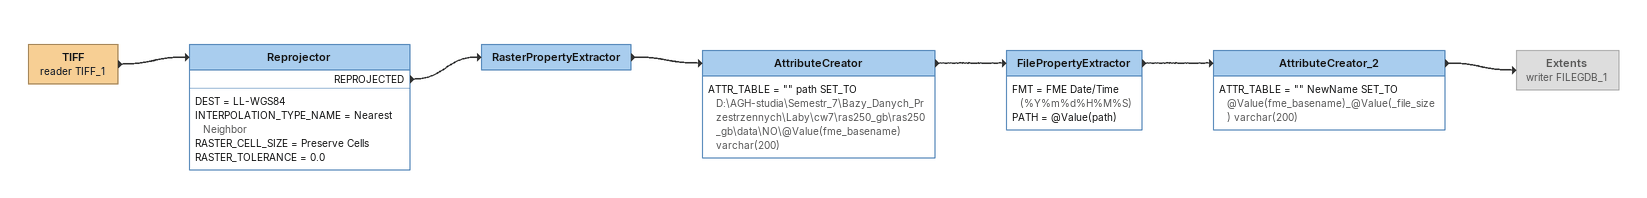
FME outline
TIFF (reader TIFF_1)
    -> Reprojector
Reprojector
    DEST = LL-WGS84
    INTERPOLATION_TYPE_NAME = Nearest Neighbor
    RASTER_CELL_SIZE = Preserve Cells
    RASTER_TOLERANCE = 0.0
    REPROJECTED -> RasterPropertyExtractor
RasterPropertyExtractor
    -> AttributeCreator
AttributeCreator
    ATTR_TABLE = "" path SET_TO D:\AGH-studia\Semestr_7\Bazy_Danych_Przestrzennych\Laby\cw7\ras250_gb\ras250_gb\data\NO\@Value(fme_basename) varchar(200)
    -> FilePropertyExtractor
FilePropertyExtractor
    FMT = FME Date/Time (%Y%m%d%H%M%S)
    PATH = @Value(path)
    -> AttributeCreator_2
AttributeCreator_2
    ATTR_TABLE = "" NewName SET_TO @Value(fme_basename)_@Value(_file_size) varchar(200)
    -> Extents (writer FILEGDB_1)
Extents (writer FILEGDB_1) [off]
